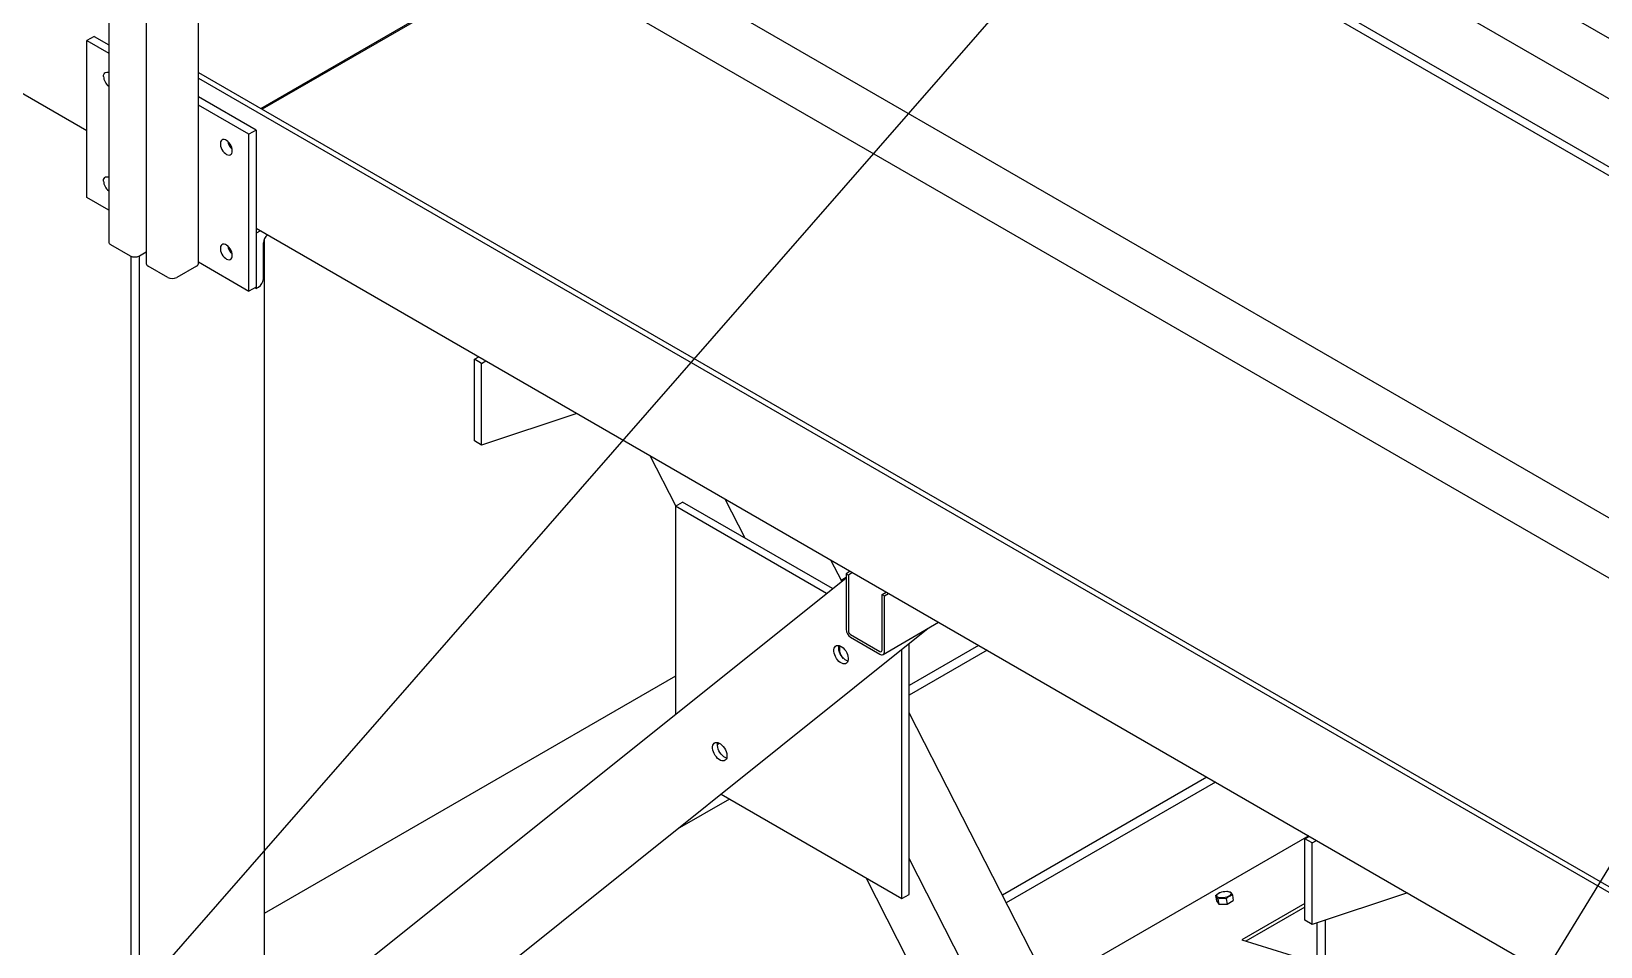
# Model space of a CAD drawing. Header units: millimetres. Extents: x 1293 to 41893, y 1011 to 26911.
# Drawn here: x 4309 to 5289, y 21392 to 21963 of the extents above; entities that cross this region are included whole.
import ezdxf

# ---------------------------------------------------------------- set-up
doc = ezdxf.new("R2010")
doc.units = ezdxf.units.MM
doc.header["$LTSCALE"] = 50
doc.layers.add('CAPA_1', color=7, linetype='Continuous')
doc.layers.add('STRUC', color=4, linetype='Continuous')
doc.dimstyles.new('SLDDIMSTYLE2', dxfattribs={"dimtxt": 0.18, "dimasz": 30.769231, "dimexe": 0, "dimexo": 0.0625, "dimgap": 0, "dimtad": 0, "dimtih": 1, "dimtoh": 1, "dimdec": 0, "dimrnd": 1e-09, "dimzin": 0, "dimdsep": 46, "dimtxsty": 'Standard', "dimblk1": 'DOT', "dimblk2": 'DOT', "dimsah": 1, "dimcen": 0.09, "dimadec": 0, "dimazin": 0, "dimtfac": 30.769231, "dimtdec": 0, "dimtofl": 0, "dimtmove": 0, "dimatfit": 3, "dimldrblk": 'DOT', "dimfxl": 1, "dimfrac": 2, "dimtolj": 1, "dimtzin": 0, "dimarcsym": 0})
doc.dimstyles.new('SLDDIMSTYLE3', dxfattribs={"dimtxt": 0.18, "dimasz": 100, "dimexe": 0, "dimexo": 0.0625, "dimgap": 0, "dimtad": 0, "dimtih": 1, "dimtoh": 1, "dimdec": 0, "dimrnd": 1e-09, "dimzin": 0, "dimdsep": 46, "dimtxsty": 'Standard', "dimsah": 1, "dimcen": 0.09, "dimadec": 0, "dimazin": 0, "dimtfac": 100, "dimtdec": 0, "dimtofl": 0, "dimtmove": 0, "dimatfit": 3, "dimfxl": 1, "dimfrac": 2, "dimtolj": 1, "dimtzin": 0, "dimarcsym": 0})

# ---------------------------------------------------------------- blocks, each defined once
blk = doc.blocks.new('_Dot')
at = {"color": 0, "linetype": 'ByBlock', "lineweight": -2}
blk.add_line((-0.5, 0), (-1, 0), dxfattribs=at)
at = {"color": 0, "linetype": 'ByBlock', "const_width": 0.5}
blk.add_lwpolyline([(-0.25, 0, 1), (0.25, 0, 1)], format="xyb", close=True, dxfattribs=at)

msp = doc.modelspace()

# ---------------------------------------------------------------- linework, layer by layer
at = {"color": 7, "linetype": 'Continuous', "lineweight": 25}
for p, q in [((6321.8907492, 21365.9189006), (4397.9894335, 22476.5634894)), ((4381.1172913, 22466.8231066), (4381.1172913, 21818.4886133)), ((4357.7271418, 22462.2169701), (4357.7271418, 21831.9914592)), ((4397.3947699, 22439.3173358), (6289.9317767, 21346.7789771)), ((3471.9818748, 22404.9218294), (4344.070103, 21901.4760114)), ((5335.524534, 21635.9376985), (4414.5131048, 22167.6262793)), ((4398.2362867, 22139.4332408), (5334.6830172, 21598.8340503)), ((5335.524534, 21849.5409519), (4838.0516006, 22136.7259635)), ((4413.671588, 21818.4886133), (4413.671588, 22130.5226311)), ((4452.5923953, 21915.293645), (4619.5459596, 22011.6738861)), ((4620.4887686, 22011.129614), (4453.5352044, 21914.7493729)), ((4348.5602311, 21960.2174737), (4344.070103, 21957.625378)), ((4344.070103, 21957.625378), (4357.7271418, 21949.7413373)), ((4344.070103, 21859.6404806), (4344.070103, 21957.625378)), ((4348.5602311, 21960.2174737), (4357.7271418, 21954.9255289)), ((4413.671588, 21937.7621488), (5335.524534, 21405.5877707)), ((4413.671588, 21934.3060211), (5335.524534, 21402.131643)), ((4449.779267, 21901.7849681), (4413.671588, 21922.6294875)), ((4445.2891389, 21899.1928723), (4413.671588, 21917.445296)), ((4449.779267, 21901.7849681), (4445.2891389, 21899.1928723)), ((4445.2891389, 21801.2079749), (4445.2891389, 21899.1928723)), ((4449.779267, 21901.7849681), (4449.779267, 21802.8474397)), ((4357.7271418, 21851.7564399), (4344.070103, 21859.6404806)), ((4449.779267, 21840.45141), (5335.524534, 21329.1215513)), ((4358.9174598, 21830.3325179), (4371.1306082, 21823.2820174)), ((4452.4097369, 21838.932872), (4449.779267, 21837.4143341)), ((4454.2693951, 21808.8962249), (4454.2693951, 21831.3647063)), ((4376.8779721, 21823.2820174), (4381.1172913, 21825.7293243)), ((4413.671588, 21819.4603986), (4445.2891389, 21801.2079749)), ((4394.5207577, 21809.7791715), (4382.3076093, 21816.829672)), ((4412.4812699, 21816.829672), (4400.2681216, 21809.7791715)), ((4449.779267, 21803.8000707), (4445.2891389, 21801.2079749)), ((4449.779267, 21802.8474397), (4448.954175, 21803.3237552)), ((4449.779267, 21802.8474397), (4451.2759764, 21803.7114716)), ((4586.0740991, 21758.7330023), (4588.7045689, 21760.2515402)), ((4590.5642271, 21756.1409066), (4586.0740991, 21758.7330023)), ((4586.0740991, 21707.7536376), (4586.0740991, 21758.7330023)), ((4590.5642271, 21756.1409066), (4593.194697, 21757.6594445)), ((4590.5642271, 21705.1615419), (4590.5642271, 21756.1409066)), ((4649.9888409, 21724.8728831), (4590.5642271, 21705.1615419)), ((4590.5642271, 21705.1615419), (4586.0740991, 21707.7536376)), ((4820.6945187, 21626.3265929), (4818.0640489, 21624.808055)), ((4818.0640489, 21624.808055), (4818.0640489, 21590.102893)), ((4818.0640489, 21624.808055), (4819.5008899, 21623.9785843)), ((4822.1313597, 21625.4971223), (4819.5008899, 21623.9785843)), ((4819.5008899, 21623.9785843), (4819.5008899, 21589.2734224)), ((4840.5745575, 21611.8130149), (4843.2050274, 21613.3315528)), ((4840.5745575, 21611.8130149), (4842.0113985, 21610.9835443)), ((4840.5745575, 21577.107853), (4840.5745575, 21611.8130149)), ((4842.0113985, 21610.9835443), (4844.6418684, 21612.5020822)), ((4842.0113985, 21576.2783823), (4842.0113985, 21610.9835443)), ((4841.1695514, 21574.417701), (4875.8913256, 21594.4621546)), ((4820.9377308, 21586.7847408), (4839.1377166, 21576.2781127)), ((4820.9377308, 21585.1255299), (4839.1377166, 21574.6189018)), ((5106.9378931, 21461.0818102), (4972.0834811, 21383.2320153)), ((5104.6190719, 21459.3833613), (5107.2495418, 21460.9018992)), ((5109.1092, 21456.7912656), (5104.6190719, 21459.3833613)), ((5104.6190719, 21408.4039966), (5104.6190719, 21459.3833613)), ((5109.1092, 21456.7912656), (5111.7396699, 21458.3098035)), ((5109.1092, 21405.8119009), (5109.1092, 21456.7912656)), ((5048.8291001, 21423.8436032), (5049.4122778, 21420.5899875)), ((5049.4122778, 21420.5899875), (5050.7492801, 21418.4481159)), ((5050.1661024, 21421.7017316), (5050.7492801, 21418.4481159)), ((5050.7492801, 21418.4481159), (5055.9748473, 21418.5510651)), ((5051.2052411, 21425.6051677), (5051.0641225, 21425.5354027)), ((5055.3916697, 21421.8046808), (5055.9748473, 21418.5510651)), ((5055.9748473, 21418.5510651), (5059.8634123, 21420.7958859)), ((5056.3911993, 21426.4663672), (5056.1506335, 21426.4915791)), ((5056.3822398, 21426.3964053), (5057.9432324, 21426.1913731)), ((5059.2802347, 21424.0495015), (5059.8634123, 21420.7958859)), ((5104.6190719, 21418.9563894), (5065.1561785, 21396.174946)), ((5168.5338137, 21425.5232421), (5109.1092, 21405.8119009)), ((5104.6190719, 21416.7262771), (5067.6676303, 21395.3946639)), ((5109.1092, 21405.8119009), (5104.6190719, 21408.4039966)), ((5065.1561785, 21396.174946), (5111.9979669, 21381.6216873))]:
    msp.add_line(p, q, dxfattribs=at)
at = {"color": 7, "linetype": 'Continuous', "lineweight": 25, "flags": 128}
for points in [[(4354.4704653, 21935.2905604), (4354.5579459, 21936.1689165), (4354.8162971, 21936.9051987), (4355.2334388, 21937.4649793), (4355.7898659, 21937.8220836), (4356.4595604, 21937.9598137), (4357.2112083, 21937.8717295), (4357.7271418, 21937.6949177)], [(4434.8887767, 21888.8660574), (4434.8012961, 21889.8454165), (4434.5429449, 21890.8799847), (4434.1258032, 21891.9213868), (4433.5693761, 21892.9209281), (4432.8996816, 21893.8318711), (4432.1480337, 21894.611621), (4431.3495788, 21895.2237177), (4430.5416518, 21895.6395403), (4429.7620302, 21895.8396452), (4429.0471685, 21895.8146758), (4428.4304927, 21895.5657997), (4427.9408379, 21895.1046541), (4427.6010999, 21894.4528015), (4427.4271644, 21893.6407219), (4427.4271644, 21892.7063872), (4427.6010999, 21891.6934859), (4427.9408379, 21890.6493801), (4428.4304927, 21889.6228911), (4429.0471685, 21888.6620163), (4429.7620302, 21887.8116852), (4430.5416518, 21887.1116582), (4431.3495788, 21886.594668), (4432.1480337, 21886.2848883), (4432.8996816, 21886.1968042), (4433.5693761, 21886.3345343), (4434.1258032, 21886.6916385), (4434.5429449, 21887.2514191), (4434.8012961, 21887.9877013), (4434.8887767, 21888.8660574)], [(4354.4704653, 21869.9672955), (4354.5579459, 21870.8456516), (4354.8162971, 21871.5819338), (4355.2334388, 21872.1417144), (4355.7898659, 21872.4988186), (4356.4595604, 21872.6365487), (4357.2112083, 21872.5484646), (4357.7271418, 21872.3716527)], [(4434.8887767, 21823.5427925), (4434.8012961, 21824.5221515), (4434.5429449, 21825.5567197), (4434.1258032, 21826.5981219), (4433.5693761, 21827.5976631), (4432.8996816, 21828.5086061), (4432.1480337, 21829.2883561), (4431.3495788, 21829.9004528), (4430.5416518, 21830.3162753), (4429.7620302, 21830.5163802), (4429.0471685, 21830.4914109), (4428.4304927, 21830.2425348), (4427.9408379, 21829.7813891), (4427.6010999, 21829.1295365), (4427.4271644, 21828.3174569), (4427.4271644, 21827.3831223), (4427.6010999, 21826.370221), (4427.9408379, 21825.3261152), (4428.4304927, 21824.2996261), (4429.0471685, 21823.3387513), (4429.7620302, 21822.4884202), (4430.5416518, 21821.7883933), (4431.3495788, 21821.271403), (4432.1480337, 21820.9616234), (4432.8996816, 21820.8735392), (4433.5693761, 21821.0112693), (4434.1258032, 21821.3683736), (4434.5429449, 21821.9281542), (4434.8012961, 21822.6644364), (4434.8887767, 21823.5427925)], [(5050.8522449, 21425.416698), (5051.6727436, 21425.815869), (5052.6167901, 21426.1413928), (5053.6334904, 21426.3757203), (5054.6680341, 21426.5062188), (5055.6646486, 21426.5258531), (5056.5696061, 21426.4335648), (5057.3341202, 21426.2343292), (5057.9169757, 21425.938887), (5058.2867507, 21425.5631656), (5058.4235106, 21425.1274204), (5058.3198826, 21424.6551423), (5057.9814532, 21424.1717921), (5057.4264674, 21423.7034273), (5056.6848446, 21423.2752975), (5055.7965658, 21422.9104834), (5054.8095183, 21422.6286522), (5053.7769142, 21422.4449974), (5052.7544214, 21422.3694199), (5051.7971628, 21422.4059942), (5050.9567443, 21422.5527485), (5050.2784733, 21422.8017712), (5049.7989154, 21423.1396375), (5049.5439238, 21423.5481329), (5049.5272451, 21424.0052353), (5049.7497785, 21424.4863022), (5050.1995271, 21424.9653992), (5050.8522449, 21425.416698)]]:
    msp.add_lwpolyline(points, dxfattribs=at)
at = {"color": 7, "linetype": 'Continuous', "lineweight": 25}
for centre, radius, start, end in [((4362.6338367, 21935.6608058), 8.1717632, 182.5968400369, 233.0982203573), ((4440.3635305, 21896.3467251), 8.5230267, 190.8134515116, 229.1811719557), ((4440.4006024, 21896.3684191), 8.5649736, 191.8394249162, 228.2810317251), ((4362.6338367, 21870.3375409), 8.1717632, 182.5968400369, 233.0982203573), ((4359.7609993, 21832.1942787), 2.0439452, 185.694799251, 245.6253417063), ((4440.3635305, 21831.0234602), 8.5230267, 190.8134515136, 229.1811719537), ((4440.4006024, 21831.0451542), 8.5649736, 191.8394249164, 228.2810317251), ((4460.8507664, 21831.0402529), 6.589364, 126.6190774527, 177.1776745389), ((4374.0042901, 21828.8282033), 6.246457, 242.6096722366, 297.3903277634), ((4383.1511488, 21818.6914328), 2.0439452, 185.6947992512, 245.6253417064), ((4397.3944396, 21815.3253574), 6.246457, 242.6096722366, 297.3903277634), ((4411.6377305, 21818.6914328), 2.0439452, 294.3746582935, 354.3052007489), ((4447.7703136, 21809.1919692), 6.505807, 302.6054783401, 357.3945215143), ((4824.3031671, 21590.3868075), 6.2455747, 182.6054784856, 237.3945216601), ((4822.620449, 21589.4153796), 3.1227874, 182.6054784859, 237.3945216598), ((4839.6986144, 21576.9657609), 0.8873931, 230.7967147644, 9.2140369907), ((4840.2595123, 21575.9941982), 1.7747862, 230.7967147644, 9.2140369903)]:
    msp.add_arc(centre, radius, start, end, dxfattribs=at)
for points, knots in [([(5048.8291001, 21423.8436032), (5048.9858282, 21423.9964896), (5049.4397939, 21424.4393279), (5050.178543, 21425.0525274), (5050.7865561, 21425.3719032), (5051.0633635, 21425.5173039)], [0, 0, 0, 0, 0.22313722533, 0.64632112852, 1, 1, 1, 1]), ([(5050.1661024, 21421.7017316), (5050.030738, 21421.9957072), (5049.7570737, 21422.590033), (5049.2802852, 21423.4403702), (5049.0038061, 21423.687465), (5048.8291001, 21423.8436032)], [0, 0, 0, 0, 0.2648633469, 0.5354700776, 1, 1, 1, 1]), ([(5055.3916697, 21421.8046808), (5054.919007, 21421.9039382), (5053.9634322, 21422.1046055), (5052.1632162, 21422.1909442), (5050.9394165, 21421.8911625), (5050.1661024, 21421.7017316)], [0, 0, 0, 0, 0.2648633469, 0.5354700776, 1, 1, 1, 1]), ([(5059.2802347, 21424.0495015), (5058.7887048, 21423.9244185), (5057.9601367, 21423.7135671), (5056.8103785, 21423.0519188), (5056.0097746, 21422.4098089), (5055.5483398, 21421.9580617), (5055.3916697, 21421.8046808)], [0, 0, 0, 0, 0.3633893563, 0.612562675, 0.868454074, 1, 1, 1, 1]), ([(5057.9432324, 21426.1913731), (5058.0398139, 21426.1137723), (5058.2350712, 21425.956888), (5058.6683488, 21425.3493033), (5059.0433027, 21424.5528054), (5059.2802347, 21424.0495015)], [0, 0, 0, 0, 0.2648633469, 0.5354700776, 1, 1, 1, 1])]:
    msp.add_open_spline(points, degree=3, knots=knots, dxfattribs=at)
at = {"layer": 'STRUC', "linetype": 'Continuous', "lineweight": 25}
for p, q in [((5335.524534, 21854.970608), (4413.671588, 22387.1449861)), ((4454.820467, 21833.6814402), (4454.820467, 21355.421928)), ((4371.4836901, 21823.1006264), (4371.4836901, 21250.6561305)), ((4376.7521071, 21823.2124087), (4376.7521071, 21247.6147382)), ((4711.7790577, 21667.1120235), (4695.741522, 21698.4604225)), ((4711.5427497, 21666.9756058), (4711.4940735, 21536.9426562)), ((4711.5427497, 21666.9756058), (4716.0328778, 21669.5677016)), ((4805.8849514, 21612.4659294), (4711.5427497, 21666.9756058)), ((4809.6489669, 21615.4775633), (4716.0328778, 21669.5677016)), ((4755.1021187, 21646.9940109), (4742.616095, 21671.4003075)), ((4815.4009303, 21620.0797782), (4808.6470986, 21633.2814205)), ((4391.4537655, 21280.8745685), (4818.0640489, 21622.2105713)), ((4818.0640489, 21622.3726783), (4815.1025411, 21620.6630363)), ((4454.9018522, 21259.0710083), (4869.3948203, 21590.7118019)), ((4852.9029736, 21421.9913603), (4852.9612099, 21577.5630732)), ((4857.3931016, 21424.5834561), (4857.4517126, 21581.1559783)), ((4906.1414785, 21576.999113), (4857.4396321, 21548.8841355)), ((4900.8722052, 21580.0409997), (4857.4419099, 21554.9692239)), ((4711.5030253, 21560.8563088), (4454.820467, 21412.676622)), ((5111.9979669, 21040.324734), (4857.435526, 21537.9152051)), ((5043.3820956, 21497.7717911), (4915.6856937, 21424.0542274)), ((4740.0465363, 21487.1983173), (4739.9551112, 21487.1455387)), ((4740.0317517, 21487.2068596), (4852.9029736, 21421.9913603)), ((5048.6513689, 21494.7299044), (4918.0884697, 21419.357547)), ((4745.3135329, 21484.1551163), (4712.6521016, 21465.3000733)), ((5094.4936395, 20983.5890479), (4857.4015044, 21447.0304996)), ((5068.9954805, 20968.8649158), (4830.5827725, 21434.8876773)), ((4852.9029736, 21421.9913603), (4857.3931016, 21424.5834561)), ((5117.2663838, 21408.5176658), (5117.2663838, 20820.1249456)), ((5111.9979669, 21406.7701144), (5111.9979669, 20823.1663379))]:
    msp.add_line(p, q, dxfattribs=at)
at = {"layer": 'STRUC', "linetype": 'Continuous', "lineweight": 25, "flags": 128}
for points in [[(4818.409805, 21568.9505409), (4817.7809096, 21568.6024291), (4817.0439511, 21568.4720451), (4816.2272504, 21568.5643996), (4815.3621928, 21568.8759434), (4814.4820221, 21569.394704), (4813.6205627, 21570.1007458), (4812.81092, 21570.966936), (4812.0842081, 21571.9599873), (4811.4683541, 21573.0417374), (4810.987025, 21574.1706153), (4810.658718, 21575.3032387), (4810.4960498, 21576.3960817), (4810.5052715, 21577.4071467), (4810.6860288, 21578.2975793), (4811.0313752, 21579.0331605), (4811.5280395, 21579.5856225), (4812.1569349, 21579.9337343), (4812.8938934, 21580.0641183), (4813.7105941, 21579.9717638), (4814.5756516, 21579.66022), (4815.4558224, 21579.1414594), (4816.3172818, 21578.4354176), (4817.1269245, 21577.5692274), (4817.8536364, 21576.5761761), (4818.4694903, 21575.494426), (4818.9508194, 21574.3655481), (4819.2791264, 21573.2329247), (4819.4417947, 21572.1400817), (4819.432573, 21571.1290167), (4819.2518157, 21570.2385841), (4818.9064692, 21569.5030029), (4818.409805, 21568.9505409)], [(4819.2655558, 21570.281977), (4819.2206691, 21570.2924634), (4818.3556115, 21570.6040072), (4817.4754408, 21571.1227678), (4816.6139814, 21571.8288096), (4815.8043387, 21572.6949998), (4815.0776268, 21573.6880512), (4814.4617728, 21574.7698013), (4813.9804437, 21575.8986791), (4813.6521367, 21577.0313026), (4813.4894685, 21578.1241455), (4813.4986902, 21579.1352106), (4813.6657073, 21579.9822502)], [(4814.3392467, 21579.7653822), (4814.0929155, 21579.1967391), (4813.910655, 21578.3075402), (4813.8998971, 21577.297382), (4814.0610553, 21576.2050845), (4814.3879364, 21575.072624), (4814.8679785, 21573.9435203), (4815.4827339, 21572.8611642), (4816.1266133, 21571.9678556)], [(4742.6955227, 21508.3706358), (4742.0666273, 21508.022524), (4741.3296687, 21507.89214), (4740.512968, 21507.9844945), (4739.6479105, 21508.2960383), (4738.7677398, 21508.8147989), (4737.9062804, 21509.5208407), (4737.0966376, 21510.3870308), (4736.3699257, 21511.3800822), (4735.7540718, 21512.4618323), (4735.2727427, 21513.5907102), (4734.9444357, 21514.7233336), (4734.7817674, 21515.8161765), (4734.7909891, 21516.8272416), (4734.9717464, 21517.7176742), (4735.3170929, 21518.4532554), (4735.8137571, 21519.0057174), (4736.4426525, 21519.3538292), (4737.1796111, 21519.4842132), (4737.9963118, 21519.3918587), (4738.8613693, 21519.0803149), (4739.74154, 21518.5615543), (4740.6029994, 21517.8555125), (4741.4126422, 21516.9893223), (4742.1393541, 21515.996271), (4742.755208, 21514.9145208), (4743.2365371, 21513.785643), (4743.5648441, 21512.6530196), (4743.7275124, 21511.5601766), (4743.7182907, 21510.5491116), (4743.5375334, 21509.658679), (4743.1921869, 21508.9230977), (4742.6955227, 21508.3706358)], [(4743.5512735, 21509.7020719), (4743.5063868, 21509.7125583), (4742.6413292, 21510.0241021), (4741.7611585, 21510.5428627), (4740.8996991, 21511.2489045), (4740.0900564, 21512.1150947), (4739.3633444, 21513.108146), (4738.7474905, 21514.1898962), (4738.2661614, 21515.318774), (4737.9378544, 21516.4513974), (4737.7751861, 21517.5442404), (4737.7844078, 21518.5553055), (4737.951425, 21519.4023451)]]:
    msp.add_lwpolyline(points, dxfattribs=at)
at = {"layer": 'STRUC', "linetype": 'Continuous', "lineweight": 25}
msp.add_arc((4742.0455521, 21517.5982551), 4.0242235, 155.2827171953, 175.00433287, dxfattribs=at)

# ---------------------------------------------------------------- leaders
at = {"layer": 'CAPA_1'}
for points, dimstyle in [([(4613.3411658, 23172.3653482), (2944.09302, 20990.7642905)], 'SLDDIMSTYLE3'), ([(5014.2400099, 22878.6749325), (3462.4885009, 21009.5800103)], 'SLDDIMSTYLE2'), ([(5168.5669854, 22268.7182927), (3621.6649394, 20498.8558618)], 'SLDDIMSTYLE3'), ([(5386.9157261, 21592.9019268), (4473.7510552, 20099.7157097)], 'SLDDIMSTYLE2')]:
    msp.add_leader(points, dimstyle=dimstyle, dxfattribs=at)

doc.saveas('drawing.dxf')
